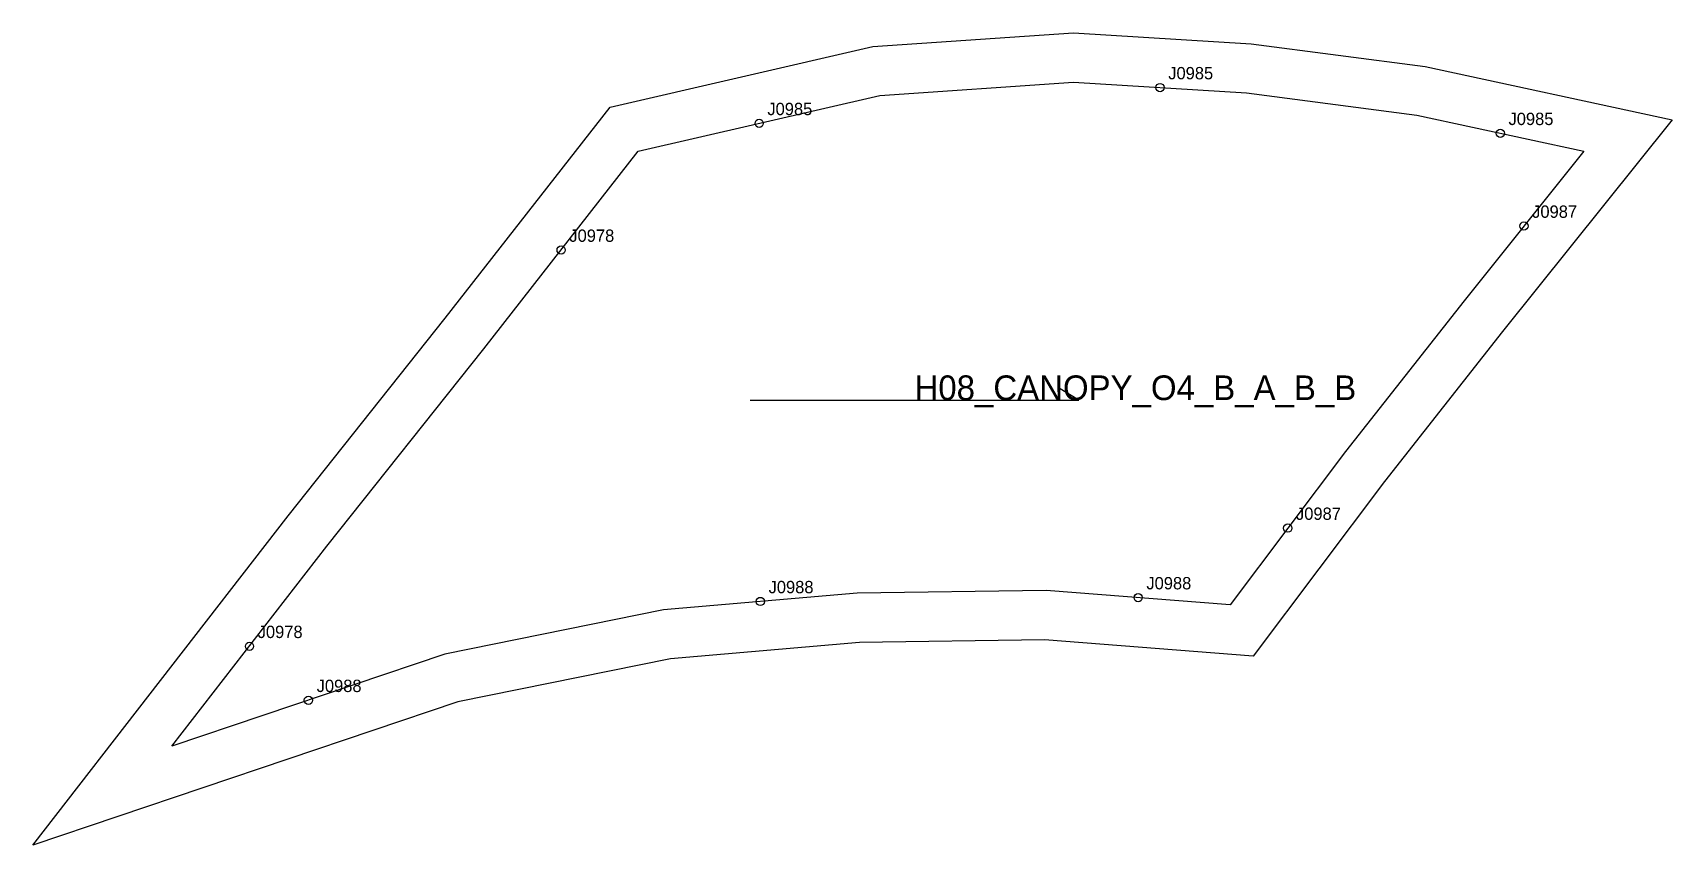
# Model space of a CAD drawing. Header units: millimetres. Extents: x -147 to 252, y -169 to 29.
import ezdxf

# ---------------------------------------------------------------- set-up
doc = ezdxf.new("R2010")
doc.units = ezdxf.units.MM
for name, color, linetype in [('CUT', 1, 'Continuous'), ('GRAIN', 3, 'Continuous'), ('LABEL', 7, 'Continuous'), ('NOTCH', 2, 'Continuous'), ('SEW', 5, 'Continuous')]:
    doc.layers.add(name, color=color, linetype=linetype)

msp = doc.modelspace()

# ---------------------------------------------------------------- linework, layer by layer
at = {"layer": 'CUT'}
msp.add_lwpolyline([(-6.84, 10.74), (57.03, 25.51), (105.87, 28.83), (149.12, 26.16), (191.45, 20.62), (251.56, 7.63), (210.3, -43.81), (181.56, -80.31), (149.61, -122.74), (98.87, -118.79), (53.85, -119.44), (7.86, -123.39), (-43.92, -133.92), (-147.33, -168.75), (-85.19, -88.64), (-46.99, -40.59), (-6.84, 10.74)], close=True, dxfattribs=at)
at = {"layer": 'GRAIN'}
for p, q in [((107.2, -60.5), (102.2, -57.5)), ((27.2, -60.5), (107.2, -60.5))]:
    msp.add_line(p, q, dxfattribs=at)
at = {"layer": 'NOTCH'}
for centre in [(126.94, 15.51), (29.4, 6.8), (209.73, 4.39), (215.48, -18.17), (-18.78, -24.01), (158.02, -91.63), (121.62, -108.53), (29.7, -109.47), (-94.61, -120.37), (-80.26, -133.5)]:
    msp.add_circle(centre, 1, dxfattribs=at)
at = {"layer": 'SEW'}
msp.add_lwpolyline([(0, 0), (58.8, 13.6), (105.91, 16.8), (147.97, 14.21), (189.4, 8.78), (230.06, 0), (200.91, -36.34), (172.06, -72.99), (143.98, -110.27), (99.25, -106.79), (53.25, -107.45), (6.14, -111.49), (-47.04, -122.31), (-113.48, -144.68), (-75.75, -96.05), (-37.57, -48.02)], close=True, dxfattribs=at)

# ---------------------------------------------------------------- texts
at = {"layer": 'LABEL'}
for s, height, p in [('J0985', 3, (128.94, 17.51)), ('J0985', 3, (31.4, 8.8)), ('J0985', 3, (211.73, 6.39)), ('J0987', 3, (217.48, -16.17)), ('J0978', 3, (-16.78, -22.01)), ('H08_CANOPY_O4_B_A_B_B', 6, (67.2, -60.5)), ('J0987', 3, (160.02, -89.63)), ('J0988', 3, (123.62, -106.53)), ('J0988', 3, (31.7, -107.47)), ('J0978', 3, (-92.61, -118.37)), ('J0988', 3, (-78.26, -131.5))]:
    msp.add_text(s, height=height, dxfattribs=at).set_placement(p)

doc.saveas('drawing.dxf')
